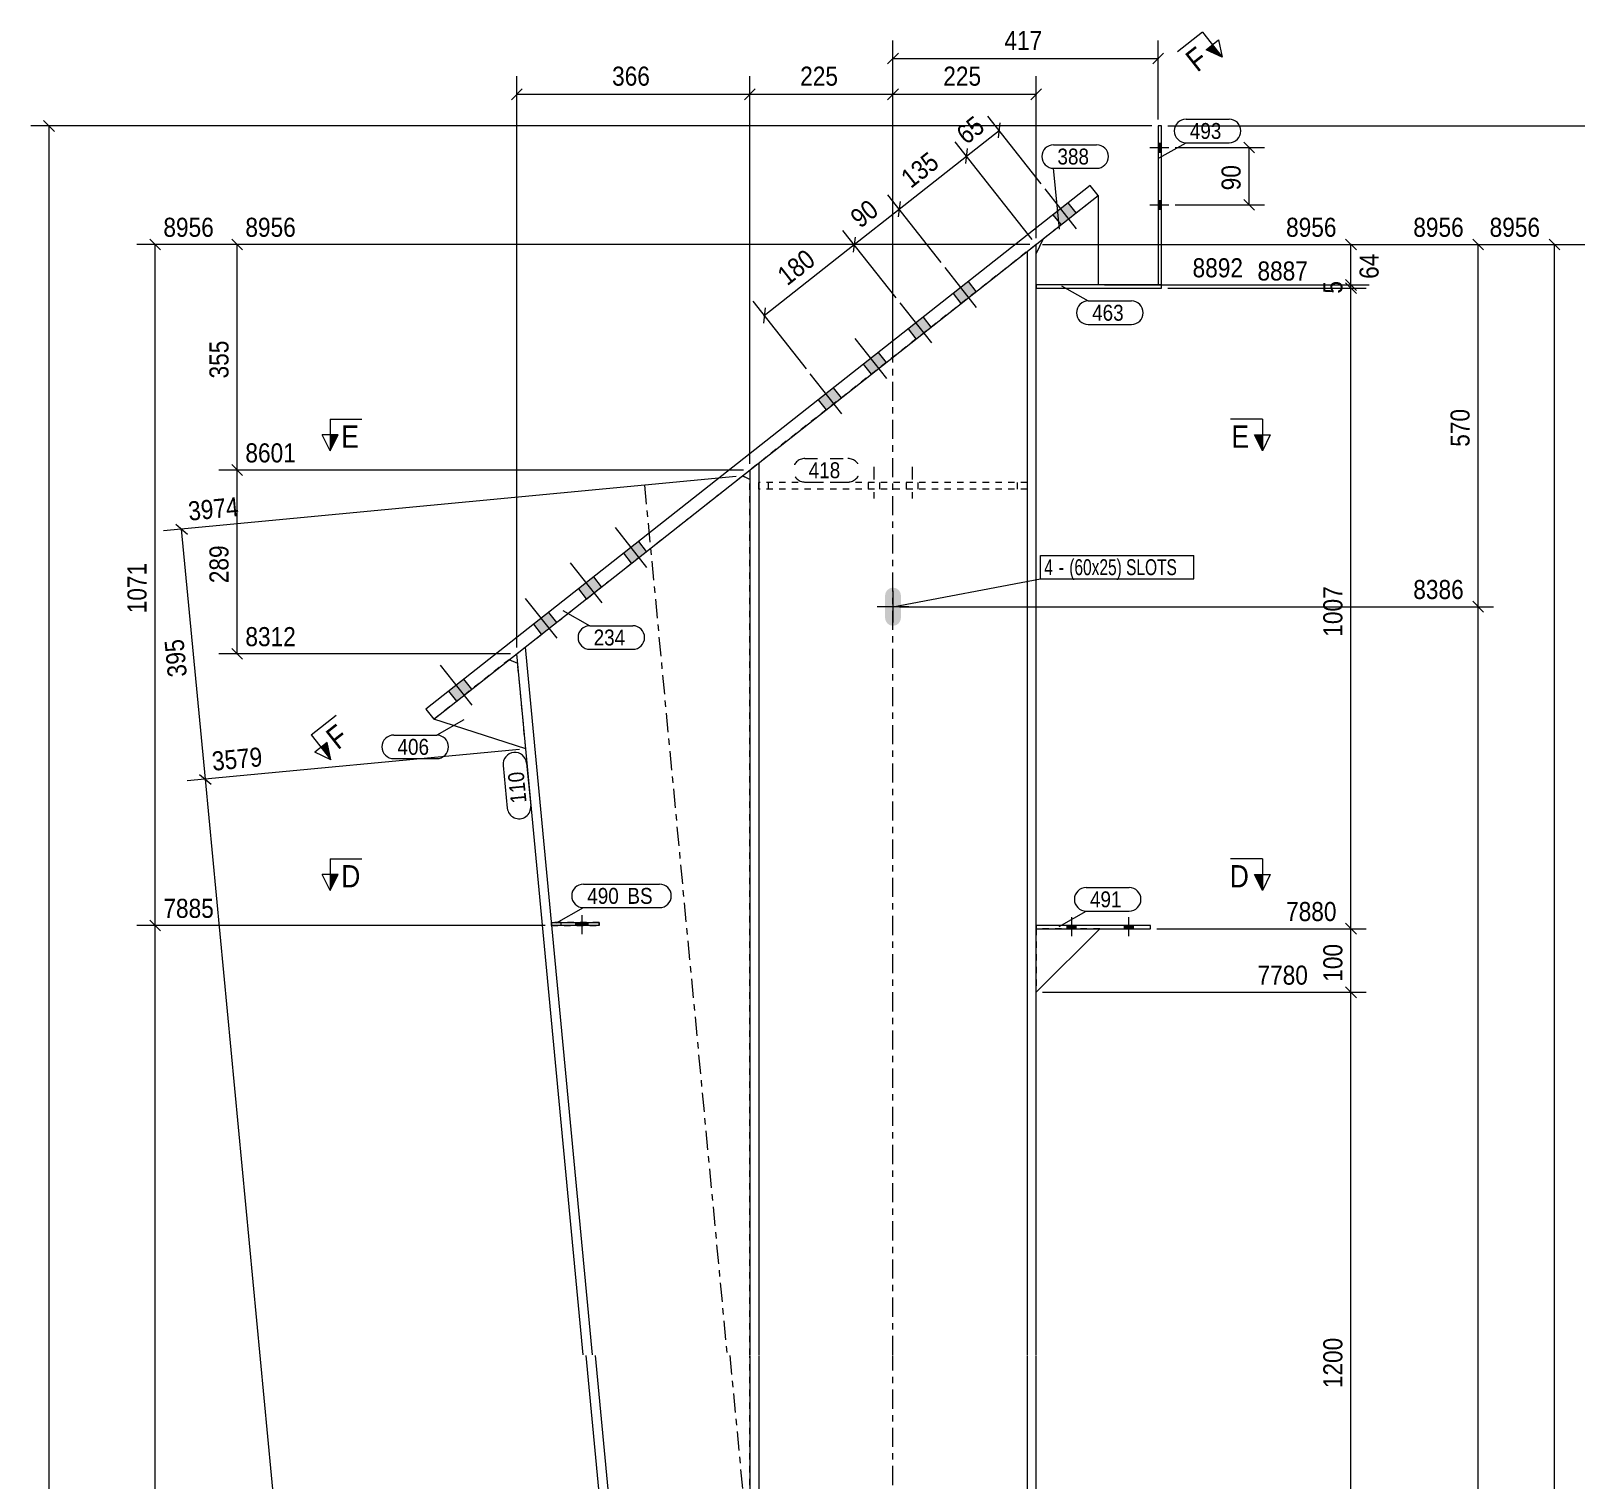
# Model space of a CAD drawing. Header units: millimetres. Extents: x 2 to 579, y 1 to 825.
# Drawn here: x 143.8 to 386.7, y 475.1 to 702.9 of the extents above; entities that cross this region are included whole.
import ezdxf

# ---------------------------------------------------------------- set-up
doc = ezdxf.new("R2010")
doc.units = ezdxf.units.MM
for name, pattern in [('XKITLINE00', [0]), ('XKITLINE01', [4, 1, -1, 1, -1]), ('XKITLINE02', [4, 2, -2]), ('XKITLINE03', [6, 3, -1, 1, -1])]:
    doc.linetypes.add(name, pattern=pattern)
for name, color, linetype, lineweight in [('Bolt', 3, 'Continuous', 0), ('BoltMark', 7, 'Continuous', 0), ('Dimensions', 7, 'Continuous', 0), ('Part', 2, 'Continuous', 0), ('PartMark', 7, 'Continuous', 0), ('Section', 6, 'Continuous', 0)]:
    doc.layers.add(name, color=color, linetype=linetype, lineweight=lineweight)
doc.styles.add('ARIAL', font='ARIAL.TTF')
doc.styles.add('ARIAL_NARROW', font='ARIALN.TTF')

# ---------------------------------------------------------------- blocks, each defined once
blk = doc.blocks.new('*A11')
at = {"layer": 'Bolt'}
blk.add_hatch(color=3, dxfattribs=at).paths.add_polyline_path([(279.76, 609.51), (279.28, 609.42), (278.8, 609.51), (278.4, 609.78), (278.13, 610.19), (278.03, 610.67), (278.03, 614.17), (278.13, 614.64), (278.4, 615.05), (278.8, 615.32), (279.28, 615.42), (279.76, 615.32), (280.17, 615.05), (280.44, 614.64), (280.53, 614.17), (280.53, 610.67), (280.44, 610.19), (280.17, 609.78)], flags=17)
at = {"layer": 'Bolt', "color": 3, "linetype": 'XKITLINE00', "lineweight": 0}
for p, q in [((279.28, 614.92), (279.28, 609.92)), ((281.78, 612.42), (276.78, 612.42))]:
    blk.add_line(p, q, dxfattribs=at)
blk = doc.blocks.new('*A12')
at = {"layer": 'Bolt'}
for points in [[(305.72, 672.48), (304.49, 674.05), (306.84, 675.91), (308.08, 674.34)], [(305.72, 672.48), (304.49, 674.05), (306.84, 675.91), (308.08, 674.34)], [(290.02, 660.1), (288.78, 661.67), (291.14, 663.53), (292.37, 661.96)], [(290.02, 660.1), (288.78, 661.67), (291.14, 663.53), (292.37, 661.96)], [(282.95, 654.53), (281.71, 656.1), (284.07, 657.95), (285.31, 656.38)], [(282.95, 654.53), (281.71, 656.1), (284.07, 657.95), (285.31, 656.38)], [(275.88, 648.95), (274.64, 650.53), (277, 652.38), (278.24, 650.81)], [(275.88, 648.95), (274.64, 650.53), (277, 652.38), (278.24, 650.81)], [(268.81, 643.38), (267.58, 644.95), (269.93, 646.81), (271.17, 645.24)], [(268.81, 643.38), (267.58, 644.95), (269.93, 646.81), (271.17, 645.24)], [(238.19, 619.24), (236.95, 620.81), (239.31, 622.67), (240.54, 621.1)], [(238.19, 619.24), (236.95, 620.81), (239.31, 622.67), (240.54, 621.1)], [(231.12, 613.67), (229.88, 615.24), (232.24, 617.09), (233.48, 615.52)], [(231.12, 613.67), (229.88, 615.24), (232.24, 617.09), (233.48, 615.52)], [(224.05, 608.09), (222.81, 609.66), (225.17, 611.52), (226.41, 609.95)], [(224.05, 608.09), (222.81, 609.66), (225.17, 611.52), (226.41, 609.95)], [(210.7, 597.57), (209.46, 599.14), (211.82, 601), (213.06, 599.43)], [(210.7, 597.57), (209.46, 599.14), (211.82, 601), (213.06, 599.43)]]:
    blk.add_hatch(color=3, dxfattribs=at).paths.add_polyline_path(points, flags=17)
at = {"layer": 'Bolt', "color": 3, "linetype": 'XKITLINE00', "lineweight": 0}
for p, q in [((308.14, 671.84), (303.19, 678.12)), ((308.14, 671.84), (303.19, 678.12)), ((308.08, 674.34), (306.84, 675.91)), ((308.08, 674.34), (306.84, 675.91)), ((305.72, 672.48), (304.49, 674.05)), ((305.72, 672.48), (304.49, 674.05)), ((292.43, 659.46), (287.48, 665.74)), ((292.43, 659.46), (287.48, 665.74)), ((292.37, 661.96), (291.14, 663.53)), ((292.37, 661.96), (291.14, 663.53)), ((290.02, 660.1), (288.78, 661.67)), ((290.02, 660.1), (288.78, 661.67)), ((285.37, 653.88), (280.41, 660.17)), ((285.37, 653.88), (280.41, 660.17)), ((282.95, 654.53), (281.71, 656.1)), ((282.95, 654.53), (281.71, 656.1)), ((285.31, 656.38), (284.07, 657.95)), ((285.31, 656.38), (284.07, 657.95)), ((278.3, 648.31), (273.35, 654.6)), ((278.3, 648.31), (273.35, 654.6)), ((278.24, 650.81), (277, 652.38)), ((278.24, 650.81), (277, 652.38)), ((271.23, 642.74), (266.28, 649.02)), ((271.23, 642.74), (266.28, 649.02)), ((275.88, 648.95), (274.64, 650.53)), ((275.88, 648.95), (274.64, 650.53)), ((271.17, 645.24), (269.93, 646.81)), ((271.17, 645.24), (269.93, 646.81)), ((268.81, 643.38), (267.58, 644.95)), ((268.81, 643.38), (267.58, 644.95)), ((240.6, 618.6), (235.65, 624.88)), ((240.6, 618.6), (235.65, 624.88)), ((240.54, 621.1), (239.31, 622.67)), ((240.54, 621.1), (239.31, 622.67)), ((238.19, 619.24), (236.95, 620.81)), ((238.19, 619.24), (236.95, 620.81)), ((233.54, 613.02), (228.58, 619.31)), ((233.54, 613.02), (228.58, 619.31)), ((233.48, 615.52), (232.24, 617.09)), ((233.48, 615.52), (232.24, 617.09)), ((231.12, 613.67), (229.88, 615.24)), ((231.12, 613.67), (229.88, 615.24)), ((226.47, 607.45), (221.52, 613.73)), ((226.47, 607.45), (221.52, 613.73)), ((226.41, 609.95), (225.17, 611.52)), ((226.41, 609.95), (225.17, 611.52)), ((224.05, 608.09), (222.81, 609.66)), ((224.05, 608.09), (222.81, 609.66)), ((213.12, 596.93), (208.17, 603.21)), ((213.12, 596.93), (208.17, 603.21)), ((213.06, 599.43), (211.82, 601)), ((213.06, 599.43), (211.82, 601)), ((210.7, 597.57), (209.46, 599.14)), ((210.7, 597.57), (209.46, 599.14))]:
    blk.add_line(p, q, dxfattribs=at)
blk = doc.blocks.new('*A13')
at = {"layer": 'Bolt'}
for points in [[(320.98, 685.3), (321.48, 685.3), (321.48, 683.9), (320.98, 683.9)], [(320.98, 676.3), (321.48, 676.3), (321.48, 674.9), (320.98, 674.9)]]:
    blk.add_hatch(color=3, dxfattribs=at).paths.add_polyline_path(points, flags=17)
at = {"layer": 'Bolt', "color": 3, "linetype": 'XKITLINE00', "lineweight": 0}
for p, q in [((320.98, 685.3), (321.48, 685.3)), ((319.64, 684.6), (322.64, 684.6)), ((320.98, 683.9), (321.48, 683.9)), ((319.64, 675.6), (322.64, 675.6)), ((320.98, 676.3), (321.48, 676.3)), ((320.98, 674.9), (321.48, 674.9))]:
    blk.add_line(p, q, dxfattribs=at)
blk = doc.blocks.new('*A14')
at = {"layer": 'Bolt'}
for points in [[(320.98, 685.3), (321.48, 685.3), (321.48, 683.9), (320.98, 683.9)], [(320.98, 676.3), (321.48, 676.3), (321.48, 674.9), (320.98, 674.9)]]:
    blk.add_hatch(color=3, dxfattribs=at).paths.add_polyline_path(points, flags=17)
at = {"layer": 'Bolt', "color": 3, "linetype": 'XKITLINE00', "lineweight": 0}
for p, q in [((320.98, 685.3), (321.48, 685.3)), ((319.64, 684.6), (322.64, 684.6)), ((320.98, 683.9), (321.48, 683.9)), ((319.64, 675.6), (322.64, 675.6)), ((320.98, 676.3), (321.48, 676.3)), ((320.98, 674.9), (321.48, 674.9))]:
    blk.add_line(p, q, dxfattribs=at)
blk = doc.blocks.new('*A18')
at = {"layer": 'Bolt'}
blk.add_hatch(color=3, dxfattribs=at).paths.add_polyline_path([(229.42, 562.29), (229.42, 562.79), (231.38, 562.79), (231.38, 562.29)], flags=17)
at = {"layer": 'Bolt', "color": 3, "linetype": 'XKITLINE00', "lineweight": 0}
for p, q in [((230.4, 560.94), (230.4, 563.94)), ((229.42, 562.29), (229.42, 562.79)), ((231.38, 562.29), (231.38, 562.79))]:
    blk.add_line(p, q, dxfattribs=at)
blk = doc.blocks.new('*A19')
at = {"layer": 'Bolt', "color": 3, "linetype": 'XKITLINE02', "lineweight": 0}
for p, q in [((230.4, 560.94), (230.4, 563.94)), ((229.42, 562.29), (229.42, 562.79)), ((231.38, 562.29), (231.38, 562.79))]:
    blk.add_line(p, q, dxfattribs=at)
blk = doc.blocks.new('*A21')
at = {"layer": 'Bolt'}
for points in [[(308.08, 562.29), (308.08, 561.79), (306.68, 561.79), (306.68, 562.29)], [(308.08, 562.29), (308.08, 561.79), (306.68, 561.79), (306.68, 562.29)], [(317.08, 562.29), (317.08, 561.79), (315.68, 561.79), (315.68, 562.29)], [(317.08, 562.29), (317.08, 561.79), (315.68, 561.79), (315.68, 562.29)]]:
    blk.add_hatch(color=3, dxfattribs=at).paths.add_polyline_path(points, flags=17)
at = {"layer": 'Bolt', "color": 3, "linetype": 'XKITLINE00', "lineweight": 0}
for p, q in [((307.38, 560.63), (307.38, 563.63)), ((307.38, 560.63), (307.38, 563.63)), ((316.38, 560.63), (316.38, 563.63)), ((316.38, 560.63), (316.38, 563.63)), ((306.68, 561.79), (306.68, 562.29)), ((306.68, 561.79), (306.68, 562.29)), ((308.08, 561.79), (308.08, 562.29)), ((308.08, 561.79), (308.08, 562.29)), ((315.68, 561.79), (315.68, 562.29)), ((315.68, 561.79), (315.68, 562.29)), ((317.08, 561.79), (317.08, 562.29)), ((317.08, 561.79), (317.08, 562.29))]:
    blk.add_line(p, q, dxfattribs=at)
blk = doc.blocks.new('*A22')
at = {"layer": 'Bolt', "color": 3, "linetype": 'XKITLINE02', "lineweight": 0}
for p, q in [((276.28, 634.42), (276.28, 629.42)), ((276.28, 634.42), (276.28, 629.42)), ((282.28, 634.42), (282.28, 629.42)), ((282.28, 634.42), (282.28, 629.42)), ((275.38, 631.92), (275.38, 630.92)), ((275.38, 631.92), (275.38, 630.92)), ((277.18, 631.92), (277.18, 630.92)), ((277.18, 631.92), (277.18, 630.92)), ((281.38, 631.92), (281.38, 630.92)), ((281.38, 631.92), (281.38, 630.92)), ((283.18, 631.92), (283.18, 630.92)), ((283.18, 631.92), (283.18, 630.92))]:
    blk.add_line(p, q, dxfattribs=at)
blk = doc.blocks.new('*A24')
at = {"layer": 'Part', "color": 7, "linetype": 'XKITLINE01', "lineweight": 0}
blk.add_line((301.78, 669.37), (256.78, 633.9), dxfattribs=at)
at = {"layer": 'Part', "color": 2, "linetype": 'XKITLINE00', "lineweight": 0}
for p, q in [((300.38, 668.27), (300.38, 494.79)), ((301.78, 494.79), (301.78, 669.37)), ((258.18, 635), (258.18, 494.79)), ((256.78, 633.9), (256.78, 494.79)), ((256.78, 494.69), (256.78, 180.32)), ((258.18, 494.69), (258.18, 275.71)), ((300.38, 494.69), (300.38, 275.71)), ((301.78, 180.32), (301.78, 494.69))]:
    blk.add_line(p, q, dxfattribs=at)
at = {"layer": 'Part', "color": 7, "linetype": 'XKITLINE03', "lineweight": 0}
for p, q in [((279.28, 494.79), (279.28, 661.63)), ((279.28, 180.32), (279.28, 494.69))]:
    blk.add_line(p, q, dxfattribs=at)
blk = doc.blocks.new('*A25')
at = {"layer": 'Part', "color": 2, "linetype": 'XKITLINE00', "lineweight": 0}
for p, q in [((310.3, 678.64), (205.85, 596.29)), ((311.54, 677.06), (310.3, 678.64)), ((207.09, 594.72), (311.54, 677.06)), ((205.85, 596.29), (207.09, 594.72))]:
    blk.add_line(p, q, dxfattribs=at)
blk = doc.blocks.new('*A26')
at = {"layer": 'Part', "color": 2, "linetype": 'XKITLINE00', "lineweight": 0}
for p, q in [((321.48, 663), (301.78, 663)), ((301.78, 662.5), (321.48, 662.5)), ((321.48, 662.5), (321.48, 663))]:
    blk.add_line(p, q, dxfattribs=at)
at = {"layer": 'Part', "color": 7, "linetype": 'XKITLINE01', "lineweight": 0}
blk.add_line((301.78, 663), (301.78, 662.5), dxfattribs=at)
blk = doc.blocks.new('*A27')
at = {"layer": 'Part', "color": 2, "linetype": 'XKITLINE00', "lineweight": 0}
for p, q in [((321.48, 688), (320.98, 688)), ((320.98, 688), (320.98, 663)), ((321.48, 663), (321.48, 688)), ((320.98, 663), (321.48, 663))]:
    blk.add_line(p, q, dxfattribs=at)
blk = doc.blocks.new('*A28')
at = {"layer": 'Part', "color": 7, "linetype": 'XKITLINE01', "lineweight": 0}
for p, q in [((302.96, 670.3), (311.54, 677.06)), ((301.78, 663), (301.78, 667.87)), ((311.54, 663), (301.78, 663))]:
    blk.add_line(p, q, dxfattribs=at)
at = {"layer": 'Part', "color": 2, "linetype": 'XKITLINE00', "lineweight": 0}
for p, q in [((311.54, 677.06), (311.54, 663)), ((301.78, 667.87), (302.96, 670.3))]:
    blk.add_line(p, q, dxfattribs=at)
blk = doc.blocks.new('*A31')
at = {"layer": 'Part', "color": 7, "linetype": 'XKITLINE01', "lineweight": 0}
for p, q in [((218.96, 604.08), (207.09, 594.72)), ((221.55, 590.07), (220.28, 603.51))]:
    blk.add_line(p, q, dxfattribs=at)
at = {"layer": 'Part', "color": 2, "linetype": 'XKITLINE00', "lineweight": 0}
for p, q in [((220.28, 603.51), (218.96, 604.08)), ((221.55, 590.07), (207.09, 594.72))]:
    blk.add_line(p, q, dxfattribs=at)
blk = doc.blocks.new('*A32')
at = {"layer": 'Part', "color": 7, "linetype": 'XKITLINE01', "lineweight": 0}
for p, q in [((220.13, 605.01), (255.62, 632.98)), ((255.62, 632.98), (256.79, 632.43)), ((256.78, 494.79), (256.78, 632.43)), ((256.78, 494.79), (256.79, 632.43)), ((256.79, 632.43), (256.78, 632.43)), ((256.78, 238.32), (256.78, 494.69)), ((256.78, 238.32), (256.78, 494.69))]:
    blk.add_line(p, q, dxfattribs=at)
at = {"layer": 'Part', "color": 2, "linetype": 'XKITLINE00', "lineweight": 0}
for p, q in [((256.78, 632.43), (255.62, 632.98)), ((230.6, 494.79), (220.13, 605.01)), ((221.44, 606.04), (232.01, 494.79)), ((255.39, 238.18), (231.03, 494.69)), ((232.44, 494.69), (256.78, 238.32))]:
    blk.add_line(p, q, dxfattribs=at)
at = {"layer": 'Part', "color": 7, "linetype": 'XKITLINE03', "lineweight": 0}
for p, q in [((240.22, 631.54), (253.2, 494.79)), ((253.63, 494.69), (257.73, 451.56))]:
    blk.add_line(p, q, dxfattribs=at)
blk = doc.blocks.new('*A37')
at = {"layer": 'Part', "color": 2, "linetype": 'XKITLINE00', "lineweight": 0}
for p, q in [((225.6, 562.29), (225.6, 562.79)), ((225.6, 562.79), (233.1, 562.79)), ((233.1, 562.29), (225.6, 562.29)), ((233.1, 562.79), (233.1, 562.29))]:
    blk.add_line(p, q, dxfattribs=at)
at = {"layer": 'Part', "color": 7, "linetype": 'XKITLINE01', "lineweight": 0}
blk.add_line((227.1, 562.29), (227.1, 562.79), dxfattribs=at)
blk = doc.blocks.new('*A38')
at = {"layer": 'Part', "color": 7, "linetype": 'XKITLINE01', "lineweight": 0}
for p, q in [((233.1, 562.79), (225.6, 562.79)), ((225.6, 562.79), (225.6, 562.29)), ((225.6, 562.29), (233.1, 562.29)), ((227.1, 562.29), (227.1, 562.79)), ((233.1, 562.29), (233.1, 562.79))]:
    blk.add_line(p, q, dxfattribs=at)
blk = doc.blocks.new('*A42')
at = {"layer": 'Part', "color": 2, "linetype": 'XKITLINE00', "lineweight": 0}
for p, q in [((319.78, 562.29), (301.78, 562.29)), ((301.78, 561.79), (319.78, 561.79)), ((319.78, 561.79), (319.78, 562.29))]:
    blk.add_line(p, q, dxfattribs=at)
at = {"layer": 'Part', "color": 7, "linetype": 'XKITLINE01', "lineweight": 0}
blk.add_line((301.78, 562.29), (301.78, 561.79), dxfattribs=at)
blk = doc.blocks.new('*A43')
at = {"layer": 'Part', "color": 2, "linetype": 'XKITLINE00', "lineweight": 0}
blk.add_line((301.78, 551.79), (311.78, 561.79), dxfattribs=at)
at = {"layer": 'Part', "color": 7, "linetype": 'XKITLINE01', "lineweight": 0}
for p, q in [((301.78, 561.79), (301.78, 551.79)), ((311.78, 561.79), (301.78, 561.79))]:
    blk.add_line(p, q, dxfattribs=at)
blk = doc.blocks.new('*A44')
at = {"layer": 'Part', "color": 7, "linetype": 'XKITLINE01', "lineweight": 0}
for p, q in [((300.38, 631.92), (258.18, 631.92)), ((258.18, 630.92), (258.18, 631.92)), ((259.68, 631.92), (259.68, 630.92)), ((298.88, 630.92), (298.88, 631.92)), ((300.38, 631.92), (300.38, 630.92)), ((300.38, 630.92), (258.18, 630.92))]:
    blk.add_line(p, q, dxfattribs=at)
blk = doc.blocks.new('*A135')
at = {"layer": 'Dimensions', "color": 7, "linetype": 'XKITLINE00', "lineweight": 0}
for p, q in [((319.98, 688), (143.75, 688)), ((145.75, 688.85), (147.45, 687.15)), ((146.6, 96.59), (146.6, 688))]:
    blk.add_line(p, q, dxfattribs=at)
at = {"layer": 'Dimensions', "color": 3}
blk.add_point((146.6, 688), dxfattribs=at)
blk = doc.blocks.new('*A139')
at = {"layer": 'PartMark', "color": 7, "linetype": 'XKITLINE00', "lineweight": 0}
for p, q in [((305.75, 662.87), (309.99, 660.48)), ((309.99, 660.48), (316.76, 660.48)), ((309.99, 656.78), (316.76, 656.78))]:
    blk.add_line(p, q, dxfattribs=at)
for centre, start, end in [((309.99, 658.63), 90, 270), ((316.76, 658.63), 270, 90)]:
    blk.add_arc(centre, 1.85, start, end, dxfattribs=at)
at = {"layer": 'PartMark', "color": 3, "style": 'ARIAL', "width": 0.85}
blk.add_text('463', height=2.5, dxfattribs=at).set_placement((310.59, 657.38))
blk = doc.blocks.new('*A140')
at = {"layer": 'PartMark', "color": 7, "linetype": 'XKITLINE00', "lineweight": 0}
for p, q in [((227.37, 611.82), (231.62, 609.42)), ((231.62, 609.42), (238.38, 609.42)), ((231.62, 605.72), (238.38, 605.72))]:
    blk.add_line(p, q, dxfattribs=at)
for centre, start, end in [((231.62, 607.57), 90, 270), ((238.38, 607.57), 270, 90)]:
    blk.add_arc(centre, 1.85, start, end, dxfattribs=at)
at = {"layer": 'PartMark', "color": 3, "style": 'ARIAL', "width": 0.85}
blk.add_text('234', height=2.5, dxfattribs=at).set_placement((232.22, 606.32))
blk = doc.blocks.new('*A143')
at = {"layer": 'PartMark', "color": 7, "linetype": 'XKITLINE00', "lineweight": 0}
for p, q in [((230.62, 568.8), (242.58, 568.8)), ((226.37, 562.7), (230.62, 565.1)), ((230.62, 565.1), (242.58, 565.1))]:
    blk.add_line(p, q, dxfattribs=at)
for centre, start, end in [((230.62, 566.95), 90, 270), ((242.58, 566.95), 270, 90)]:
    blk.add_arc(centre, 1.85, start, end, dxfattribs=at)
at = {"layer": 'PartMark', "color": 3, "style": 'ARIAL', "width": 0.85}
for s, p in [('490', (231.22, 565.7)), ('BS', (237.53, 565.7))]:
    blk.add_text(s, height=2.5, dxfattribs=at).set_placement(p)
blk = doc.blocks.new('*A146')
at = {"layer": 'Section'}
for points in [[(329.49, 700.76), (331.03, 698.8), (328.5, 699.99)], [(190.35, 591.07), (190.91, 588.34), (189.36, 590.3)]]:
    blk.add_hatch(color=3, dxfattribs=at).paths.add_polyline_path(points, flags=17)
at = {"layer": 'Section', "color": 1, "linetype": 'XKITLINE00', "lineweight": 0}
for p, q in [((327.94, 702.73), (324.01, 699.63)), ((327.94, 702.73), (331.03, 698.8)), ((187.82, 592.26), (191.74, 595.36)), ((187.82, 592.26), (190.91, 588.34))]:
    blk.add_line(p, q, dxfattribs=at)
at = {"layer": 'Section', "color": 3, "linetype": 'XKITLINE00', "lineweight": 0}
for p, q in [((328.5, 699.99), (330.47, 701.54)), ((331.03, 698.8), (328.5, 699.99)), ((330.47, 701.54), (331.03, 698.8)), ((190.35, 591.07), (188.38, 589.53)), ((190.91, 588.34), (190.35, 591.07)), ((190.91, 588.34), (188.38, 589.53))]:
    blk.add_line(p, q, dxfattribs=at)
at = {"layer": 'Section', "color": 7, "style": 'ARIAL', "width": 0.85}
for p in [(327.11, 696.34), (191.98, 589.81)]:
    blk.add_text('F', height=3.5, rotation=38.2507, dxfattribs=at).set_placement(p)
blk = doc.blocks.new('*A149')
at = {"layer": 'Section'}
for points in [[(192.04, 639.42), (190.79, 636.92), (190.79, 639.42)], [(337.35, 639.42), (337.35, 636.92), (336.1, 639.42)]]:
    blk.add_hatch(color=3, dxfattribs=at).paths.add_polyline_path(points, flags=17)
at = {"layer": 'Section', "color": 1, "linetype": 'XKITLINE00', "lineweight": 0}
for p, q in [((190.79, 641.92), (195.79, 641.92)), ((190.79, 641.92), (190.79, 636.92)), ((337.35, 641.92), (332.35, 641.92)), ((337.35, 641.92), (337.35, 636.92))]:
    blk.add_line(p, q, dxfattribs=at)
at = {"layer": 'Section', "color": 3, "linetype": 'XKITLINE00', "lineweight": 0}
for p, q in [((190.79, 636.92), (189.54, 639.42)), ((192.04, 639.42), (189.54, 639.42)), ((190.79, 636.92), (192.04, 639.42)), ((336.1, 639.42), (338.6, 639.42)), ((337.35, 636.92), (336.1, 639.42)), ((338.6, 639.42), (337.35, 636.92))]:
    blk.add_line(p, q, dxfattribs=at)
at = {"layer": 'Section', "color": 7, "style": 'ARIAL', "width": 0.85}
for p in [(192.54, 637.42), (332.49, 637.42)]:
    blk.add_text('E', height=3.5, dxfattribs=at).set_placement(p)
blk = doc.blocks.new('*A150')
at = {"layer": 'Section'}
for points in [[(192.04, 570.29), (190.79, 567.79), (190.79, 570.29)], [(337.35, 570.29), (337.35, 567.79), (336.1, 570.29)]]:
    blk.add_hatch(color=3, dxfattribs=at).paths.add_polyline_path(points, flags=17)
at = {"layer": 'Section', "color": 1, "linetype": 'XKITLINE00', "lineweight": 0}
for p, q in [((190.79, 572.79), (195.79, 572.79)), ((190.79, 572.79), (190.79, 567.79)), ((337.35, 572.79), (332.35, 572.79)), ((337.35, 572.79), (337.35, 567.79))]:
    blk.add_line(p, q, dxfattribs=at)
at = {"layer": 'Section', "color": 3, "linetype": 'XKITLINE00', "lineweight": 0}
for p, q in [((190.79, 567.79), (189.54, 570.29)), ((192.04, 570.29), (189.54, 570.29)), ((190.79, 567.79), (192.04, 570.29)), ((336.1, 570.29), (338.6, 570.29)), ((337.35, 567.79), (336.1, 570.29)), ((338.6, 570.29), (337.35, 567.79))]:
    blk.add_line(p, q, dxfattribs=at)
at = {"layer": 'Section', "color": 7, "style": 'ARIAL', "width": 0.85}
for p in [(192.54, 568.29), (332.23, 568.29)]:
    blk.add_text('D', height=3.5, dxfattribs=at).set_placement(p)
blk = doc.blocks.new('*A152')
at = {"layer": 'Dimensions', "color": 7, "linetype": 'XKITLINE00', "lineweight": 0}
for p, q in [((279.79, 660.95), (271.41, 671.58)), ((273.32, 670.54), (273.04, 668.15)), ((259.04, 658.2), (273.18, 669.35)), ((265.66, 649.81), (257.28, 660.44)), ((259.18, 659.39), (258.9, 657.01))]:
    blk.add_line(p, q, dxfattribs=at)
at = {"layer": 'Dimensions', "color": 3}
for p in [(273.18, 669.35), (259.04, 658.2)]:
    blk.add_point(p, dxfattribs=at)
at = {"layer": 'Dimensions', "color": 3, "style": 'ARIAL', "width": 0.85}
blk.add_text('180', height=3, rotation=38.2507, dxfattribs=at).set_placement((262.65, 662.77))
blk = doc.blocks.new('*A153')
at = {"layer": 'Dimensions', "color": 7, "linetype": 'XKITLINE00', "lineweight": 0}
for p, q in [((286.86, 666.52), (278.48, 677.16)), ((280.39, 676.11), (280.1, 673.73)), ((273.18, 669.35), (280.25, 674.92)), ((279.79, 660.95), (271.41, 671.58)), ((273.32, 670.54), (273.04, 668.15))]:
    blk.add_line(p, q, dxfattribs=at)
at = {"layer": 'Dimensions', "color": 3}
for p in [(280.25, 674.92), (273.18, 669.35)]:
    blk.add_point(p, dxfattribs=at)
at = {"layer": 'Dimensions', "color": 3, "style": 'ARIAL', "width": 0.85}
blk.add_text('90', height=3, rotation=38.2507, dxfattribs=at).set_placement((274.13, 671.81))
blk = doc.blocks.new('*A154')
at = {"layer": 'Dimensions', "color": 7, "linetype": 'XKITLINE00', "lineweight": 0}
for p, q in [((301.16, 670.16), (289.07, 685.5)), ((280.25, 674.92), (290.83, 683.26)), ((290.97, 684.46), (290.69, 682.07)), ((286.86, 666.52), (278.48, 677.16)), ((280.39, 676.11), (280.1, 673.73))]:
    blk.add_line(p, q, dxfattribs=at)
at = {"layer": 'Dimensions', "color": 3}
for p in [(290.83, 683.26), (280.25, 674.92)]:
    blk.add_point(p, dxfattribs=at)
at = {"layer": 'Dimensions', "color": 3, "style": 'ARIAL', "width": 0.85}
blk.add_text('135', height=3, rotation=38.2507, dxfattribs=at).set_placement((282.08, 678.08))
blk = doc.blocks.new('*A155')
at = {"layer": 'Dimensions', "color": 7, "linetype": 'XKITLINE00', "lineweight": 0}
for p, q in [((302.57, 678.91), (294.19, 689.54)), ((296.09, 688.49), (295.81, 686.11)), ((301.16, 670.16), (289.07, 685.5)), ((290.83, 683.26), (295.95, 687.3)), ((290.97, 684.46), (290.69, 682.07))]:
    blk.add_line(p, q, dxfattribs=at)
at = {"layer": 'Dimensions', "color": 3}
for p in [(295.95, 687.3), (290.83, 683.26)]:
    blk.add_point(p, dxfattribs=at)
at = {"layer": 'Dimensions', "color": 3, "style": 'ARIAL', "width": 0.85}
blk.add_text('65', height=3, rotation=38.2507, dxfattribs=at).set_placement((290.81, 684.96))
blk = doc.blocks.new('*A156')
at = {"layer": 'Dimensions', "color": 7, "linetype": 'XKITLINE00', "lineweight": 0}
for p, q in [((220.13, 606.01), (220.13, 695.83)), ((256.78, 634.9), (256.78, 695.83)), ((220.98, 693.83), (219.29, 692.13)), ((220.13, 692.98), (256.78, 692.98)), ((257.63, 693.83), (255.93, 692.13))]:
    blk.add_line(p, q, dxfattribs=at)
at = {"layer": 'Dimensions', "color": 3}
for p in [(220.13, 692.98), (256.78, 692.98)]:
    blk.add_point(p, dxfattribs=at)
at = {"layer": 'Dimensions', "color": 3, "style": 'ARIAL', "width": 0.85}
blk.add_text('366', height=3, dxfattribs=at).set_placement((235.12, 694.33))
blk = doc.blocks.new('*A157')
at = {"layer": 'Dimensions', "color": 7, "linetype": 'XKITLINE00', "lineweight": 0}
for p, q in [((256.78, 634.9), (256.78, 695.83)), ((279.28, 652.63), (279.28, 695.83)), ((257.63, 693.83), (255.93, 692.13)), ((256.78, 692.98), (279.28, 692.98)), ((280.13, 693.83), (278.43, 692.13))]:
    blk.add_line(p, q, dxfattribs=at)
at = {"layer": 'Dimensions', "color": 3}
for p in [(256.78, 692.98), (279.28, 692.98)]:
    blk.add_point(p, dxfattribs=at)
at = {"layer": 'Dimensions', "color": 3, "style": 'ARIAL', "width": 0.85}
blk.add_text('225', height=3, dxfattribs=at).set_placement((264.69, 694.33))
blk = doc.blocks.new('*A158')
at = {"layer": 'Dimensions', "color": 7, "linetype": 'XKITLINE00', "lineweight": 0}
for p, q in [((279.28, 652.63), (279.28, 695.83)), ((301.78, 670.37), (301.78, 695.83)), ((280.13, 693.83), (278.43, 692.13)), ((279.28, 692.98), (301.78, 692.98)), ((302.63, 693.83), (300.93, 692.13))]:
    blk.add_line(p, q, dxfattribs=at)
at = {"layer": 'Dimensions', "color": 3}
for p in [(279.28, 692.98), (301.78, 692.98)]:
    blk.add_point(p, dxfattribs=at)
at = {"layer": 'Dimensions', "color": 3, "style": 'ARIAL', "width": 0.85}
blk.add_text('225', height=3, dxfattribs=at).set_placement((287.19, 694.33))
blk = doc.blocks.new('*A159')
at = {"layer": 'Dimensions', "color": 7, "linetype": 'XKITLINE00', "lineweight": 0}
for p, q in [((175.32, 634.75), (177.02, 633.05)), ((255.78, 633.9), (173.32, 633.9)), ((176.17, 605.01), (176.17, 633.9)), ((219.13, 605.01), (173.32, 605.01)), ((175.32, 605.85), (177.02, 604.16))]:
    blk.add_line(p, q, dxfattribs=at)
at = {"layer": 'Dimensions', "color": 3}
for p in [(176.17, 633.9), (176.17, 605.01)]:
    blk.add_point(p, dxfattribs=at)
at = {"layer": 'Dimensions', "color": 3, "style": 'ARIAL', "width": 0.85}
for s, p in [('8601', (177.47, 635.1)), ('8312', (177.47, 606.21))]:
    blk.add_text(s, height=3, dxfattribs=at).set_placement(p)
blk.add_text('289', height=3, rotation=90.0002, dxfattribs=at).set_placement((174.82, 616.11))
blk = doc.blocks.new('*A160')
at = {"layer": 'Dimensions', "color": 7, "linetype": 'XKITLINE00', "lineweight": 0}
for p, q in [((300.78, 669.37), (173.32, 669.37)), ((175.32, 670.22), (177.02, 668.52)), ((176.17, 633.9), (176.17, 669.37)), ((175.32, 634.75), (177.02, 633.05)), ((255.78, 633.9), (173.32, 633.9))]:
    blk.add_line(p, q, dxfattribs=at)
at = {"layer": 'Dimensions', "color": 3}
for p in [(176.17, 669.37), (176.17, 633.9)]:
    blk.add_point(p, dxfattribs=at)
at = {"layer": 'Dimensions', "color": 3, "style": 'ARIAL', "width": 0.85}
blk.add_text('8956', height=3, dxfattribs=at).set_placement((177.47, 670.57))
blk.add_text('355', height=3, rotation=90.0002, dxfattribs=at).set_placement((174.82, 648.3))
blk = doc.blocks.new('*A161')
at = {"layer": 'Dimensions', "color": 7, "linetype": 'XKITLINE00', "lineweight": 0}
blk.add_line((302.78, 669.37), (397.68, 669.37), dxfattribs=at)
blk = doc.blocks.new('*A162')
at = {"layer": 'Dimensions', "color": 7, "linetype": 'XKITLINE00', "lineweight": 0}
for p, q in [((322.48, 688), (397.68, 688)), ((394.43, 688.85), (396.13, 687.15)), ((395.28, 669.37), (395.28, 688)), ((302.78, 669.37), (397.68, 669.37)), ((394.43, 670.22), (396.13, 668.52))]:
    blk.add_line(p, q, dxfattribs=at)
at = {"layer": 'Dimensions', "color": 3}
for p in [(395.28, 688), (395.28, 669.37)]:
    blk.add_point(p, dxfattribs=at)
at = {"layer": 'Dimensions', "color": 3, "style": 'ARIAL', "width": 0.85}
blk.add_text('186', height=3, rotation=90.0002, dxfattribs=at).set_placement((393.93, 675.35))
blk = doc.blocks.new('*A164')
at = {"layer": 'Dimensions', "color": 7, "linetype": 'XKITLINE00', "lineweight": 0}
for p, q in [((302.78, 669.37), (385.68, 669.37)), ((382.43, 670.22), (384.13, 668.52)), ((383.28, 237.32), (383.28, 669.37))]:
    blk.add_line(p, q, dxfattribs=at)
at = {"layer": 'Dimensions', "color": 3}
blk.add_point((383.28, 669.37), dxfattribs=at)
at = {"layer": 'Dimensions', "color": 3, "style": 'ARIAL', "width": 0.85}
blk.add_text('8956', height=3, dxfattribs=at).set_placement((373.08, 670.57))
blk = doc.blocks.new('*A165')
at = {"layer": 'Dimensions', "color": 7, "linetype": 'XKITLINE00', "lineweight": 0}
for p, q in [((224.6, 562.29), (160.43, 562.29)), ((162.43, 563.14), (164.13, 561.44)), ((163.28, 98.59), (163.28, 562.29))]:
    blk.add_line(p, q, dxfattribs=at)
at = {"layer": 'Dimensions', "color": 3}
blk.add_point((163.28, 562.29), dxfattribs=at)
at = {"layer": 'Dimensions', "color": 3, "style": 'ARIAL', "width": 0.85}
blk.add_text('7885', height=3, dxfattribs=at).set_placement((164.58, 563.49))
blk = doc.blocks.new('*A166')
at = {"layer": 'Dimensions', "color": 7, "linetype": 'XKITLINE00', "lineweight": 0}
for p, q in [((300.78, 669.37), (160.43, 669.37)), ((162.43, 670.22), (164.13, 668.52)), ((163.28, 562.29), (163.28, 669.37)), ((224.6, 562.29), (160.43, 562.29)), ((162.43, 563.14), (164.13, 561.44))]:
    blk.add_line(p, q, dxfattribs=at)
at = {"layer": 'Dimensions', "color": 3}
for p in [(163.28, 669.37), (163.28, 562.29)]:
    blk.add_point(p, dxfattribs=at)
at = {"layer": 'Dimensions', "color": 3, "style": 'ARIAL', "width": 0.85}
blk.add_text('8956', height=3, dxfattribs=at).set_placement((164.58, 670.57))
blk.add_text('1071', height=3, rotation=90.0002, dxfattribs=at).set_placement((161.93, 611.38))
blk = doc.blocks.new('*A170')
at = {"layer": 'Dimensions', "color": 7, "linetype": 'XKITLINE00', "lineweight": 0}
for p, q in [((280.28, 612.42), (373.68, 612.42)), ((370.43, 613.26), (372.13, 611.57)), ((371.28, 296.34), (371.28, 612.42)), ((370.43, 297.18), (372.13, 295.49)), ((280.28, 296.34), (373.68, 296.34))]:
    blk.add_line(p, q, dxfattribs=at)
at = {"layer": 'Dimensions', "color": 3}
for p in [(371.28, 612.42), (371.28, 296.34)]:
    blk.add_point(p, dxfattribs=at)
at = {"layer": 'Dimensions', "color": 3, "style": 'ARIAL', "width": 0.85}
blk.add_text('8386', height=3, dxfattribs=at).set_placement((361.08, 613.62))
blk.add_text('3205', height=3, rotation=90.0002, dxfattribs=at).set_placement((369.93, 449.93))
blk = doc.blocks.new('*A171')
at = {"layer": 'Dimensions', "color": 7, "linetype": 'XKITLINE00', "lineweight": 0}
for p, q in [((302.78, 669.37), (373.68, 669.37)), ((370.43, 670.22), (372.13, 668.52)), ((371.28, 612.42), (371.28, 669.37)), ((280.28, 612.42), (373.68, 612.42)), ((370.43, 613.26), (372.13, 611.57))]:
    blk.add_line(p, q, dxfattribs=at)
at = {"layer": 'Dimensions', "color": 3}
for p in [(371.28, 669.37), (371.28, 612.42)]:
    blk.add_point(p, dxfattribs=at)
at = {"layer": 'Dimensions', "color": 3, "style": 'ARIAL', "width": 0.85}
blk.add_text('8956', height=3, dxfattribs=at).set_placement((361.08, 670.57))
blk.add_text('570', height=3, rotation=90.0002, dxfattribs=at).set_placement((369.93, 637.56))
blk = doc.blocks.new('*A176')
at = {"layer": 'Dimensions', "color": 7, "linetype": 'XKITLINE00', "lineweight": 0}
for p, q in [((302.78, 551.79), (353.68, 551.79)), ((350.43, 552.64), (352.13, 550.94)), ((351.28, 436.21), (351.28, 551.79)), ((320.78, 436.21), (353.68, 436.21)), ((350.43, 437.06), (352.13, 435.36))]:
    blk.add_line(p, q, dxfattribs=at)
at = {"layer": 'Dimensions', "color": 3}
for p in [(351.28, 551.79), (351.28, 436.21)]:
    blk.add_point(p, dxfattribs=at)
at = {"layer": 'Dimensions', "color": 3, "style": 'ARIAL', "width": 0.85}
blk.add_text('7780', height=3, dxfattribs=at).set_placement((336.58, 552.99))
blk.add_text('1200', height=3, rotation=90.0002, dxfattribs=at).set_placement((349.93, 489.55))
blk = doc.blocks.new('*A177')
at = {"layer": 'Dimensions', "color": 7, "linetype": 'XKITLINE00', "lineweight": 0}
for p, q in [((320.78, 561.79), (353.68, 561.79)), ((350.43, 562.64), (352.13, 560.94)), ((351.28, 551.79), (351.28, 561.79)), ((302.78, 551.79), (353.68, 551.79)), ((350.43, 552.64), (352.13, 550.94))]:
    blk.add_line(p, q, dxfattribs=at)
at = {"layer": 'Dimensions', "color": 3}
for p in [(351.28, 561.79), (351.28, 551.79)]:
    blk.add_point(p, dxfattribs=at)
at = {"layer": 'Dimensions', "color": 3, "style": 'ARIAL', "width": 0.85}
blk.add_text('7880', height=3, dxfattribs=at).set_placement((341.08, 562.99))
blk.add_text('100', height=3, rotation=90.0002, dxfattribs=at).set_placement((349.93, 553.45))
blk = doc.blocks.new('*A178')
at = {"layer": 'Dimensions', "color": 7, "linetype": 'XKITLINE00', "lineweight": 0}
for p, q in [((350.43, 663.35), (352.13, 661.65)), ((322.48, 662.5), (353.68, 662.5)), ((351.28, 561.79), (351.28, 662.5)), ((320.78, 561.79), (353.68, 561.79)), ((350.43, 562.64), (352.13, 560.94))]:
    blk.add_line(p, q, dxfattribs=at)
at = {"layer": 'Dimensions', "color": 3}
for p in [(351.28, 662.5), (351.28, 561.79)]:
    blk.add_point(p, dxfattribs=at)
at = {"layer": 'Dimensions', "color": 3, "style": 'ARIAL', "width": 0.85}
blk.add_text('8887', height=3, dxfattribs=at).set_placement((336.58, 663.7))
blk.add_text('1007', height=3, rotation=90.0002, dxfattribs=at).set_placement((349.93, 607.7))
blk = doc.blocks.new('*A179')
at = {"layer": 'Dimensions', "color": 7, "linetype": 'XKITLINE00', "lineweight": 0}
for p, q in [((350.43, 663.85), (352.13, 662.15)), ((350.43, 663.35), (352.13, 661.65)), ((312.54, 663), (353.68, 663)), ((322.48, 662.5), (353.68, 662.5)), ((351.28, 662.5), (351.28, 663))]:
    blk.add_line(p, q, dxfattribs=at)
at = {"layer": 'Dimensions', "color": 3}
for p in [(351.28, 663), (351.28, 662.5)]:
    blk.add_point(p, dxfattribs=at)
at = {"layer": 'Dimensions', "color": 3, "style": 'ARIAL', "width": 0.85}
blk.add_text('8892', height=3, dxfattribs=at).set_placement((326.38, 664.2))
blk.add_text('5', height=3, rotation=90.0002, dxfattribs=at).set_placement((349.93, 661.64))
blk = doc.blocks.new('*A180')
at = {"layer": 'Dimensions', "color": 7, "linetype": 'XKITLINE00', "lineweight": 0}
for p, q in [((302.78, 669.37), (354.13, 669.37)), ((350.43, 670.22), (352.13, 668.52)), ((351.28, 663), (351.28, 669.37)), ((350.43, 663.85), (352.13, 662.15)), ((312.54, 663), (354.13, 663))]:
    blk.add_line(p, q, dxfattribs=at)
at = {"layer": 'Dimensions', "color": 3}
for p in [(351.28, 669.37), (351.28, 663)]:
    blk.add_point(p, dxfattribs=at)
at = {"layer": 'Dimensions', "color": 3, "style": 'ARIAL', "width": 0.85}
blk.add_text('8956', height=3, dxfattribs=at).set_placement((341.08, 670.57))
blk.add_text('64', height=3, rotation=90.0002, dxfattribs=at).set_placement((355.63, 663.96))
blk = doc.blocks.new('*A181')
at = {"layer": 'Dimensions', "color": 7, "linetype": 'XKITLINE00', "lineweight": 0}
for p, q in [((334.43, 685.45), (336.13, 683.75)), ((323.64, 684.6), (337.68, 684.6)), ((335.28, 675.6), (335.28, 684.6)), ((323.64, 675.6), (337.68, 675.6)), ((334.43, 676.45), (336.13, 674.75))]:
    blk.add_line(p, q, dxfattribs=at)
at = {"layer": 'Dimensions', "color": 3}
for p in [(335.28, 684.6), (335.28, 675.6)]:
    blk.add_point(p, dxfattribs=at)
at = {"layer": 'Dimensions', "color": 3, "style": 'ARIAL', "width": 0.85}
blk.add_text('90', height=3, rotation=90.0002, dxfattribs=at).set_placement((333.93, 677.88))
blk = doc.blocks.new('*A182')
at = {"layer": 'Dimensions', "color": 7, "linetype": 'XKITLINE00', "lineweight": 0}
for p, q in [((220.56, 589.98), (168.34, 585.02)), ((170.26, 586.05), (172.11, 584.53)), ((204.6, 233.36), (171.18, 585.29))]:
    blk.add_line(p, q, dxfattribs=at)
at = {"layer": 'Dimensions', "color": 3}
blk.add_point((171.18, 585.29), dxfattribs=at)
at = {"layer": 'Dimensions', "color": 3, "style": 'ARIAL', "width": 0.85}
blk.add_text('3579', height=3, rotation=5.4259, dxfattribs=at).set_placement((172.36, 586.61))
blk = doc.blocks.new('*A183')
at = {"layer": 'Dimensions', "color": 7, "linetype": 'XKITLINE00', "lineweight": 0}
for p, q in [((254.63, 632.89), (164.61, 624.34)), ((166.52, 625.37), (168.37, 623.84)), ((171.18, 585.29), (167.45, 624.61)), ((220.56, 589.98), (168.34, 585.02)), ((170.26, 586.05), (172.11, 584.53))]:
    blk.add_line(p, q, dxfattribs=at)
at = {"layer": 'Dimensions', "color": 3}
for p in [(167.45, 624.61), (171.18, 585.29)]:
    blk.add_point(p, dxfattribs=at)
at = {"layer": 'Dimensions', "color": 3, "style": 'ARIAL', "width": 0.85}
for s, rotation, p in [('3974', 5.4259, (168.63, 625.93)), ('395', 95.4261, (168.29, 601.5))]:
    blk.add_text(s, height=3, rotation=rotation, dxfattribs=at).set_placement(p)
blk = doc.blocks.new('*A184')
at = {"layer": 'Dimensions', "color": 7, "linetype": 'XKITLINE00', "lineweight": 0}
for p, q in [((279.28, 652.63), (279.28, 701.44)), ((320.98, 689), (320.98, 701.44)), ((280.13, 699.44), (278.43, 697.74)), ((279.28, 698.59), (320.98, 698.59)), ((321.83, 699.44), (320.13, 697.74))]:
    blk.add_line(p, q, dxfattribs=at)
at = {"layer": 'Dimensions', "color": 3}
for p in [(279.28, 698.59), (320.98, 698.59)]:
    blk.add_point(p, dxfattribs=at)
at = {"layer": 'Dimensions', "color": 3, "style": 'ARIAL', "width": 0.85}
blk.add_text('417', height=3, dxfattribs=at).set_placement((296.8, 699.94))
blk = doc.blocks.new('*A185')
at = {"layer": 'BoltMark', "color": 7, "linetype": 'XKITLINE00', "lineweight": 0}
for p, q in [((302.47, 620.48), (326.59, 620.48)), ((302.47, 616.78), (302.47, 620.48)), ((326.59, 616.78), (326.59, 620.48)), ((279.28, 612.42), (302.47, 616.78)), ((302.47, 616.78), (326.59, 616.78))]:
    blk.add_line(p, q, dxfattribs=at)
at = {"layer": 'BoltMark', "color": 3, "style": 'ARIAL_NARROW', "width": 0.85}
for s, p in [('4', (303.07, 617.38)), ('(60x25) SLOTS', (307, 617.38)), ('-', (305.34, 617.38))]:
    blk.add_text(s, height=2.5, dxfattribs=at).set_placement(p)
blk = doc.blocks.new('*A188')
at = {"layer": 'PartMark', "color": 7, "linetype": 'XKITLINE02', "lineweight": 0}
for p, q in [((265.43, 635.72), (272.2, 635.72)), ((265.43, 632.02), (272.2, 632.02))]:
    blk.add_line(p, q, dxfattribs=at)
for centre, start, end in [((265.43, 633.87), 90, 270), ((272.2, 633.87), 270, 90)]:
    blk.add_arc(centre, 1.85, start, end, dxfattribs=at)
at = {"layer": 'PartMark', "color": 3, "style": 'ARIAL', "width": 0.85}
blk.add_text('418', height=2.5, dxfattribs=at).set_placement((266.03, 632.62))
blk = doc.blocks.new('*A189')
at = {"layer": 'PartMark', "color": 7, "linetype": 'XKITLINE00', "lineweight": 0}
for p, q in [((309.65, 568.26), (316.42, 568.26)), ((305.41, 562.16), (309.65, 564.56)), ((309.65, 564.56), (316.42, 564.56))]:
    blk.add_line(p, q, dxfattribs=at)
for centre, start, end in [((309.65, 566.41), 90, 270), ((316.42, 566.41), 270, 90)]:
    blk.add_arc(centre, 1.85, start, end, dxfattribs=at)
at = {"layer": 'PartMark', "color": 3, "style": 'ARIAL', "width": 0.85}
blk.add_text('491', height=2.5, dxfattribs=at).set_placement((310.25, 565.16))
blk = doc.blocks.new('*A193')
at = {"layer": 'PartMark', "color": 7, "linetype": 'XKITLINE00', "lineweight": 0}
for p, q in [((218, 587.47), (218.65, 580.74)), ((221.69, 587.83), (222.33, 581.1))]:
    blk.add_line(p, q, dxfattribs=at)
for centre, start, end in [((219.84, 587.65), 5.4896, 185.4896), ((220.49, 580.92), 185.4896, 5.4896)]:
    blk.add_arc(centre, 1.85, start, end, dxfattribs=at)
at = {"layer": 'PartMark', "color": 3, "style": 'ARIAL', "width": 0.85}
blk.add_text('110', height=2.5, rotation=95.4891, dxfattribs=at).set_placement((221.68, 581.64))
blk = doc.blocks.new('*A194')
at = {"layer": 'PartMark', "color": 7, "linetype": 'XKITLINE00', "lineweight": 0}
for p, q in [((211.79, 594.62), (207.55, 592.23)), ((200.79, 592.23), (207.55, 592.23)), ((200.79, 588.53), (207.55, 588.53))]:
    blk.add_line(p, q, dxfattribs=at)
for centre, start, end in [((200.79, 590.38), 90, 270), ((207.55, 590.38), 270, 90)]:
    blk.add_arc(centre, 1.85, start, end, dxfattribs=at)
at = {"layer": 'PartMark', "color": 3, "style": 'ARIAL', "width": 0.85}
blk.add_text('406', height=2.5, dxfattribs=at).set_placement((201.39, 589.13))
blk = doc.blocks.new('*A195')
at = {"layer": 'PartMark', "color": 7, "linetype": 'XKITLINE00', "lineweight": 0}
for p, q in [((304.54, 685.04), (311.3, 685.04)), ((304.54, 681.34), (311.3, 681.34)), ((305.47, 671.76), (304.54, 681.34))]:
    blk.add_line(p, q, dxfattribs=at)
for centre, start, end in [((304.54, 683.19), 90, 270), ((311.3, 683.19), 270, 90)]:
    blk.add_arc(centre, 1.85, start, end, dxfattribs=at)
at = {"layer": 'PartMark', "color": 3, "style": 'ARIAL', "width": 0.85}
blk.add_text('388', height=2.5, dxfattribs=at).set_placement((305.14, 681.94))
blk = doc.blocks.new('*A196')
at = {"layer": 'PartMark', "color": 7, "linetype": 'XKITLINE00', "lineweight": 0}
for p, q in [((325.35, 689.06), (332.12, 689.06)), ((321.11, 682.97), (325.35, 685.36)), ((325.35, 685.36), (332.12, 685.36))]:
    blk.add_line(p, q, dxfattribs=at)
for centre, start, end in [((325.35, 687.21), 90, 270), ((332.12, 687.21), 270, 90)]:
    blk.add_arc(centre, 1.85, start, end, dxfattribs=at)
at = {"layer": 'PartMark', "color": 3, "style": 'ARIAL', "width": 0.85}
blk.add_text('493', height=2.5, dxfattribs=at).set_placement((325.95, 685.96))

msp = doc.modelspace()

# ---------------------------------------------------------------- block references
at = {"lineweight": 0}
for name in ['*A146', '*A184', '*A156', '*A157', '*A158', '*A135', '*A155', '*A162', '*A27', '*A196', '*A154', '*A13', '*A14', '*A181', '*A195', '*A25', '*A12', '*A153', '*A28', '*A166', '*A160', '*A171', '*A164', '*A180', '*A152', '*A161', '*A179', '*A178', '*A26', '*A139', '*A149', '*A159', '*A188', '*A22', '*A183', '*A32', '*A44', '*A185', '*A11', '*A170', '*A140', '*A31', '*A194', '*A182', '*A193', '*A150', '*A143', '*A165', '*A177', '*A189', '*A18', '*A19', '*A21', '*A37', '*A38', '*A42', '*A43', '*A176']:
    msp.add_blockref(name, (0, 0), dxfattribs=at)
at = {"layer": 'Part', "lineweight": 0}
msp.add_blockref('*A24', (0, 0), dxfattribs=at)

doc.saveas('drawing.dxf')
